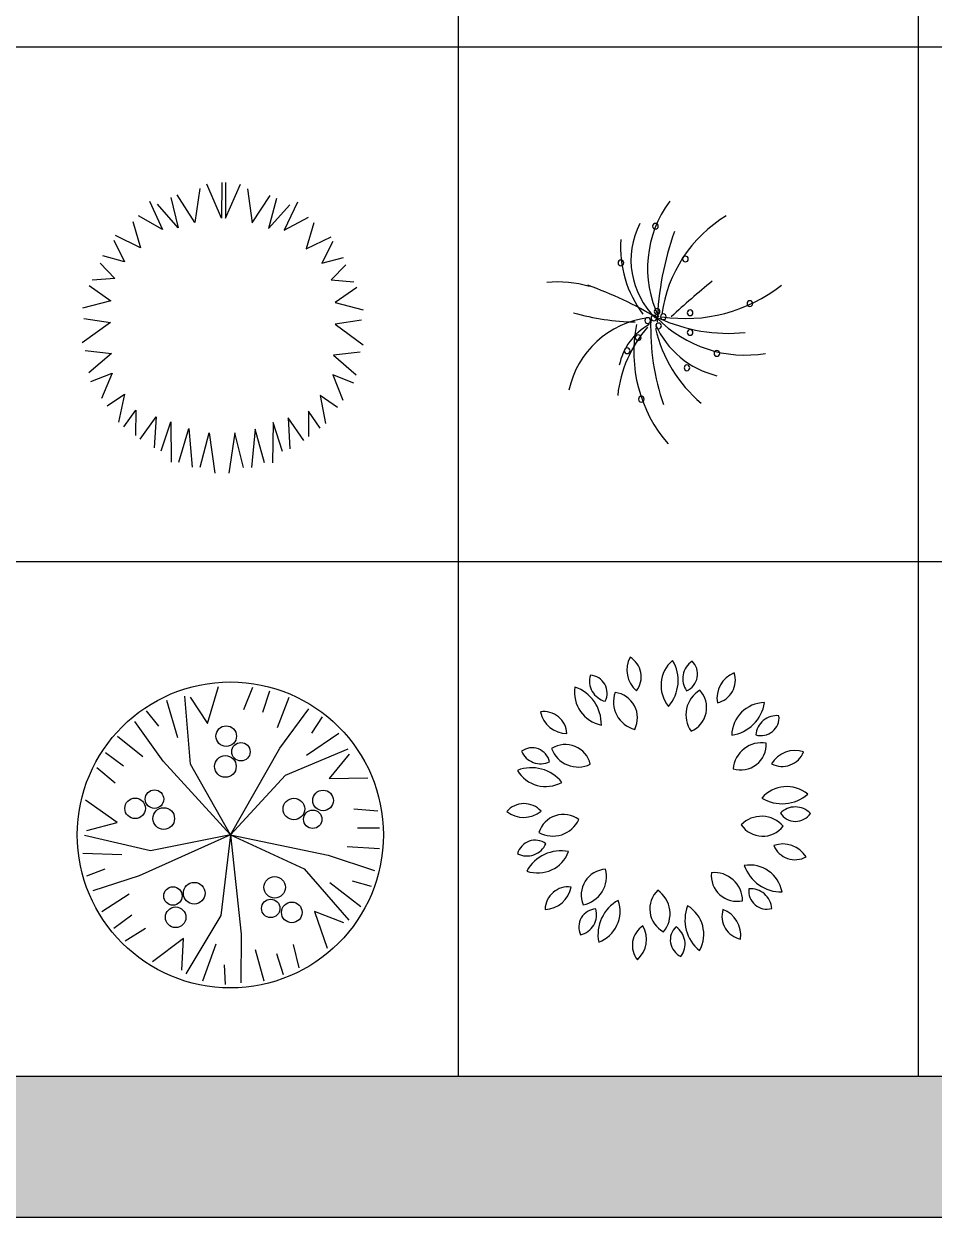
# Model space of a CAD drawing. Header units: inches. Extents: x 7658 to 73799, y 48 to 40262.
# Drawn here: x 32364 to 36537, y 48 to 5521 of the extents above; entities that cross this region are included whole.
import ezdxf

# ---------------------------------------------------------------- set-up
doc = ezdxf.new("R2010")
doc.units = ezdxf.units.IN
doc.layers.add('www.cad-blocks.net', color=7, linetype='Continuous')

# ---------------------------------------------------------------- blocks, each defined once
blk = doc.blocks.new('A$C516926BB')
for p, q in [((22.968, 38.5194), (22.968, 0)), ((25.0771, 38.5194), (25.0771, 0)), ((0, 4.7221), (62.4121, 4.7221)), ((0, 2.361), (60.3118, 2.361)), ((0, 0), (62.4121, 0))]:
    blk.add_line(p, q)
blk = doc.blocks.new('A$C43B66B5A')
for p, q in [((0.6388, 1.1705), (0.5727, 1.3263)), ((0.641, 1.334), (0.6388, 1.1705)), ((0.658, 1.3339), (0.658, 1.1703)), ((0.658, 1.1703), (0.7261, 1.3252)), ((0.407, 1.2639), (0.4409, 1.1258)), ((0.5166, 1.1506), (0.4358, 1.2764)), ((0.5402, 1.3052), (0.5166, 1.1506)), ((0.7583, 1.3037), (0.7799, 1.1488)), ((0.7799, 1.1488), (0.8623, 1.2736)), ((0.891, 1.2607), (0.8552, 1.123)), ((0.3099, 1.2481), (0.3692, 1.1181)), ((0.4409, 1.1258), (0.3456, 1.2347)), ((0.8552, 1.123), (0.952, 1.2306)), ((0.9878, 1.2435), (0.9268, 1.1144)), ((0.2334, 1.1544), (0.2676, 1.0335)), ((0.3692, 1.1181), (0.2588, 1.1799)), ((0.9268, 1.1144), (1.038, 1.1747)), ((1.0631, 1.1488), (1.0273, 1.0284)), ((0.1462, 1.0695), (0.195, 0.9699)), ((0.2676, 1.0335), (0.1536, 1.091)), ((1.0273, 1.0284), (1.142, 1.0843)), ((1.1492, 1.0628), (1.099, 0.9638)), ((0.195, 0.9699), (0.095, 0.997)), ((1.099, 0.9638), (1.1993, 0.9896)), ((0.0838, 0.9628), (0.151, 0.893)), ((1.2101, 0.9552), (1.142, 0.8864)), ((0.151, 0.893), (0.0469, 0.8858)), ((1.142, 0.8864), (1.246, 0.8777)), ((0.0322, 0.8602), (0.1317, 0.79)), ((1.2603, 0.852), (1.1599, 0.7831)), ((0.1317, 0.79), (0.0021, 0.7573)), ((1.1599, 0.7831), (1.289, 0.7487)), ((0.1304, 0.691), (0, 0.5982)), ((0.0087, 0.7098), (0.1304, 0.691)), ((1.2818, 0.7013), (1.1599, 0.6841)), ((1.1599, 0.6841), (1.289, 0.5895)), ((0.0138, 0.5635), (0.1356, 0.5489)), ((0.1356, 0.5489), (0.0304, 0.46)), ((1.2747, 0.555), (1.1527, 0.5421)), ((1.1527, 0.5421), (1.2568, 0.4518)), ((0.0407, 0.4212), (0.138, 0.4585)), ((0.138, 0.4585), (0.0898, 0.343)), ((1.1492, 0.4518), (1.1958, 0.3356)), ((1.246, 0.4131), (1.1492, 0.4518)), ((0.1145, 0.3083), (0.1941, 0.3632)), ((0.1941, 0.3632), (0.1672, 0.2344)), ((1.0918, 0.3571), (1.1169, 0.228)), ((1.1707, 0.3012), (1.0918, 0.3571)), ((0.1921, 0.2125), (0.2469, 0.2893)), ((0.2469, 0.2893), (0.2453, 0.1731)), ((1.038, 0.284), (1.038, 0.1678)), ((1.0918, 0.2065), (1.038, 0.284)), ((0.2666, 0.1556), (0.3397, 0.2579)), ((0.3397, 0.2579), (0.3306, 0.116)), ((0.3627, 0.1027), (0.4075, 0.2355)), ((0.4075, 0.2355), (0.4086, 0.0504)), ((0.8767, 0.2324), (0.8731, 0.0473)), ((0.9197, 0.099), (0.8767, 0.2324)), ((0.9448, 0.2539), (0.952, 0.1119)), ((1.0165, 0.1506), (0.9448, 0.2539)), ((0.4445, 0.0499), (0.4896, 0.2043)), ((0.4896, 0.2043), (0.5052, 0.0276)), ((0.541, 0.0271), (0.5826, 0.1858)), ((0.5826, 0.1858), (0.6088, 0.0004)), ((0.701, 0.185), (0.6723, 0)), ((0.7404, 0.0258), (0.701, 0.185)), ((0.7942, 0.2022), (0.7763, 0.0258)), ((0.8372, 0.0473), (0.7942, 0.2022))]:
    blk.add_line(p, q)
blk = doc.blocks.new('A$C4C93753A')
for p, q in [((0.5962, 1.2132), (0.648, 1.382)), ((0.7638, 1.2773), (0.8052, 1.3795)), ((0.4611, 1.147), (0.4112, 1.3191)), ((0.5195, 1.0269), (0.4926, 1.3375)), ((0.5174, 1.334), (0.5962, 1.2132)), ((0.8507, 1.2655), (0.8823, 1.3627)), ((0.9183, 1.194), (0.9719, 1.3336)), ((0.3738, 1.2007), (0.3177, 1.2706)), ((0.9289, 1.0996), (1.0617, 1.2796)), ((0.3936, 1.0407), (0.2635, 1.2226)), ((1.0749, 1.1679), (1.124, 1.2428)), ((0.3006, 1.0598), (0.1844, 1.1539)), ((1.0508, 1.0683), (1.1991, 1.1689)), ((0.7018, 0.7018), (0.9289, 1.0996)), ((0.9547, 0.9756), (1.2418, 1.0971)), ((0.2117, 1.0177), (0.129, 1.0777)), ((0.7018, 0.7018), (0.3936, 1.0407)), ((1.2461, 1.0725), (1.1555, 0.9602)), ((0.1736, 0.9386), (0.0892, 1.0096)), ((0.7018, 0.7018), (0.5195, 1.0269)), ((0.7018, 0.7018), (0.9547, 0.9756)), ((1.1555, 0.9602), (1.3321, 0.9631)), ((0.1828, 0.7594), (0.0382, 0.8609)), ((1.2682, 0.8207), (1.3783, 0.8128)), ((0.0435, 0.7218), (0.1828, 0.7594)), ((1.284, 0.7343), (1.3861, 0.7343)), ((0.3362, 0.6289), (0.0325, 0.6993)), ((0.7018, 0.7018), (0.2842, 0.5134)), ((0.7018, 0.7018), (0.3362, 0.6289)), ((0.7018, 0.7018), (0.6581, 0.3316)), ((0.7018, 0.7018), (0.7519, 0.2464)), ((0.7018, 0.7018), (1.1504, 0.6087)), ((0.7018, 0.7018), (1.0403, 0.5459)), ((0.204, 0.6104), (0.0249, 0.6162)), ((1.1504, 0.6087), (1.3625, 0.538)), ((1.2368, 0.648), (1.3861, 0.6401)), ((0.1259, 0.544), (0.0422, 0.5123)), ((0.2842, 0.5134), (0.071, 0.4459)), ((1.0403, 0.5459), (1.2447, 0.3104)), ((1.1582, 0.4831), (1.2997, 0.3732)), ((1.2604, 0.4909), (1.3468, 0.4674)), ((0.2373, 0.4308), (0.1119, 0.3494)), ((0.2499, 0.3333), (0.1673, 0.2732)), ((0.6581, 0.3316), (0.4973, 0.0645)), ((1.0878, 0.3501), (1.1451, 0.1831)), ((1.2225, 0.2987), (1.0878, 0.3501)), ((0.3134, 0.2726), (0.2198, 0.2143)), ((0.4866, 0.226), (0.3454, 0.1199)), ((0.4793, 0.082), (0.4866, 0.226)), ((0.7519, 0.2464), (0.7502, 0.0228)), ((0.6348, 0.2001), (0.574, 0.0316)), ((0.8159, 0.1763), (0.8546, 0.0319)), ((0.9899, 0.1998), (1.0164, 0.0927)), ((0.9126, 0.1581), (0.9442, 0.061)), ((0.6739, 0.1054), (0.6782, 0.0159))]:
    blk.add_line(p, q)
for centre, radius in [((0.7018, 0.7018), 0.7018), ((0.6827, 1.1549), 0.0472), ((0.7503, 1.0833), 0.0423), ((0.6788, 1.0157), 0.0497), ((0.3539, 0.8658), 0.0423), ((1.1268, 0.8599), 0.0472), ((0.265, 0.8237), 0.0472), ((0.3961, 0.7769), 0.0497), ((0.9932, 0.8207), 0.0497), ((1.0796, 0.7736), 0.0423), ((0.9049, 0.4614), 0.0497), ((0.4383, 0.4216), 0.0423), ((0.5359, 0.4343), 0.0497), ((0.8868, 0.3646), 0.0423), ((0.9835, 0.3464), 0.0472), ((0.4509, 0.324), 0.0472)]:
    blk.add_circle(centre, radius)
blk = doc.blocks.new('A$C4D7B33B5')
for centre, radius, start, end in [((0.2631, 1.0211), 0.4796, 342.9456, 6.4814), ((0.1591, 0.5621), 0.4214, 6.9904, 78.0284), ((1.6307, 0.6546), 1.0716, 163.8561, 179.1105), ((-0.942, 1.4834), 1.7727, 328.9873, 340.361), ((0.162, 0.1876), 0.5662, 48.7581, 83.8624), ((0.3056, 0.4728), 0.276, 28.8901, 78.4579), ((0.427, 0.7072), 0.0131, 0, 180), ((0.9015, 0.2282), 0.5092, 85.8741, 126.9558), ((0.8299, 0.7361), 0.0131, 0, 180), ((0.8299, 0.7361), 0.0131, 180, 0), ((0.4201, 0.0361), 0.6406, 78.5516, 130.9815), ((0.427, 0.7072), 0.0131, 180, 0), ((0.4871, 0.6567), 0.0131, 0, 180), ((0.8426, 0.3204), 0.3693, 62.9909, 135.9102), ((0.2045, 0.6423), 0.0131, 0, 180), ((0.2045, 0.6423), 0.0131, 180, 0), ((0.4871, 0.6567), 0.0131, 180, 0), ((0.5653, 0.6133), 0.0131, 0, 180), ((0.5653, 0.6133), 0.0131, 180, 0), ((0.8062, 0.101), 0.5128, 53.3231, 115.7633), ((0.5332, -0.4995), 1.099, 88.3286, 108.729), ((0.673, -0.0434), 0.6372, 103.0452, 139.7766), ((0.7173, 0.1973), 0.4164, 114.0956, 166.2953), ((0.9755, 0.1648), 0.5682, 134.4861, 189.3762), ((1.2629, 0.2445), 0.7559, 155.0888, 185.9637), ((0.5412, 0.5629), 0.0131, 0, 180), ((0.5412, 0.5629), 0.0131, 180, 0), ((0.5059, -0.8336), 1.4047, 70.5249, 87.8244), ((0.5773, 0.5845), 0.0131, 0, 180), ((0.5773, 0.5845), 0.0131, 180, 0), ((0.5833, 0.5413), 0.0131, 0, 180), ((1.2864, 0.4402), 0.7114, 171.2496, 218.2333), ((0.6073, 0.5701), 0.0131, 0, 180), ((0.6073, 0.5701), 0.0131, 180, 0), ((0.5094, -0.0741), 0.6285, 31.315, 82.1378), ((0.9982, 0.5774), 0.0131, 0, 180), ((0.9982, 0.5774), 0.0131, 180, 0), ((0.5833, 0.5413), 0.0131, 180, 0), ((-2.2953, -2.1492), 3.9157, 39.0488, 42.6799), ((0.3488, 0.433), 0.0131, 0, 180), ((0.8479, 0.4402), 0.0131, 0, 180), ((0.8479, 0.4402), 0.0131, 180, 0), ((0.3488, 0.433), 0.0131, 180, 0), ((0.5111, 0.4185), 0.0131, 0, 180), ((0.5111, 0.4185), 0.0131, 180, 0), ((0.6013, 0.4185), 0.0131, 0, 180), ((0.6013, 0.4185), 0.0131, 180, 0), ((0.4149, 0.2959), 0.0131, 0, 180), ((0.4149, 0.2959), 0.0131, 180, 0), ((0.6435, 0.1444), 0.0131, 0, 180), ((0.6435, 0.1444), 0.0131, 180, 0)]:
    blk.add_arc(centre, radius, start, end)
blk = doc.blocks.new('A$C2F49435A')
for centre, radius, start, end in [((0.6757, 1.3289), 0.1249, 151.7015, 229.7406), ((0.5105, 1.2976), 0.106, 322.8639, 58.5782), ((0.8592, 1.2579), 0.1519, 130.709, 219.1064), ((0.6068, 1.2804), 0.1791, 318.6571, 31.1583), ((0.9026, 1.2897), 0.0959, 123.4613, 215.4329), ((0.7916, 1.3104), 0.0831, 293.3115, 45.5828), ((1.0887, 1.1997), 0.1249, 111.7015, 189.7406), ((0.9421, 1.282), 0.106, 282.8639, 18.5782), ((0.4753, 1.2782), 0.0959, 163.4613, 255.4329), ((0.377, 1.2227), 0.0831, 333.3115, 85.5828), ((0.4625, 1.2259), 0.1519, 170.709, 259.1064), ((0.2547, 1.0809), 0.1791, 358.6571, 71.1583), ((0.6197, 1.1826), 0.1303, 160.5035, 255.3285), ((0.4817, 1.1095), 0.1176, 333.2488, 82.5832), ((0.9517, 1.1237), 0.1303, 120.5035, 215.3285), ((0.799, 1.1564), 0.1176, 293.2488, 42.5832), ((1.1836, 1.0274), 0.1519, 90.709, 179.1064), ((1.0047, 1.2068), 0.1791, 278.6571, 351.1583), ((0.1699, 1.0322), 0.106, 2.8639, 98.5782), ((0.2763, 1.1624), 0.1249, 191.7015, 269.7406), ((1.2373, 1.0238), 0.0959, 83.4613, 175.4329), ((1.1655, 1.111), 0.0831, 253.3115, 5.5828), ((0.2687, 0.8696), 0.1176, 13.2488, 122.5832), ((1.1682, 0.8651), 0.1303, 80.5035, 175.3285), ((1.0723, 0.9883), 0.1176, 253.2488, 2.5832), ((0.1158, 0.889), 0.0831, 13.3115, 125.5828), ((0.1554, 0.9947), 0.0959, 203.4613, 295.4329), ((0.3274, 1.0143), 0.1303, 200.5035, 295.3285), ((1.3221, 0.8353), 0.1249, 71.7015, 149.7406), ((1.2626, 0.9926), 0.106, 242.8639, 338.5782), ((0.1132, 0.7018), 0.1791, 38.6571, 111.1583), ((0.1792, 0.9464), 0.1519, 210.709, 299.1064), ((1.2839, 0.6423), 0.1519, 50.709, 139.1064), ((0.0795, 0.61), 0.106, 42.8639, 138.5782), ((1.2623, 0.8948), 0.1791, 238.6571, 311.1583), ((0.0774, 0.7781), 0.1249, 231.7015, 309.7406), ((0.2598, 0.5489), 0.1176, 53.2488, 162.5832), ((1.1679, 0.5278), 0.1303, 40.5035, 135.3285), ((1.3228, 0.6051), 0.0959, 43.4613, 135.4329), ((1.3239, 0.718), 0.0831, 213.3115, 325.5828), ((0.2117, 0.6975), 0.1303, 240.5035, 335.3285), ((1.1735, 0.6839), 0.1176, 213.2488, 322.5832), ((0.1301, 0.4655), 0.0831, 53.3115, 165.5828), ((0.0925, 0.572), 0.0959, 243.4613, 335.4329), ((0.2485, 0.3205), 0.1791, 78.6571, 151.1583), ((0.1418, 0.5502), 0.1519, 250.709, 339.1064), ((1.2665, 0.4062), 0.1249, 31.7015, 109.7406), ((1.3221, 0.5649), 0.106, 202.8639, 298.5782), ((0.4591, 0.2975), 0.1176, 93.2488, 202.5832), ((0.3267, 0.3805), 0.1303, 280.5035, 15.3285), ((1.0555, 0.3857), 0.1176, 173.2488, 282.5832), ((0.9508, 0.2697), 0.1303, 0.5035, 95.3285), ((1.1133, 0.2828), 0.1519, 10.709, 99.1064), ((1.259, 0.4901), 0.1791, 198.6571, 271.1583), ((0.2817, 0.2284), 0.106, 82.8639, 178.5782), ((0.172, 0.3559), 0.1249, 271.7015, 349.7406), ((0.7733, 0.2331), 0.1176, 133.2488, 242.5832), ((0.6186, 0.2115), 0.1303, 320.5035, 55.3285), ((1.1925, 0.3151), 0.0831, 173.3115, 285.5828), ((1.1191, 0.2293), 0.0959, 3.4613, 95.4329), ((0.4134, 0.1503), 0.0831, 93.3115, 205.5828), ((0.3161, 0.2077), 0.0959, 283.4613, 15.4329), ((0.5973, 0.1153), 0.1791, 118.6571, 191.1583), ((0.3678, 0.2227), 0.1519, 290.709, 19.1064), ((0.9963, 0.1823), 0.1791, 158.6571, 231.1583), ((0.7515, 0.1171), 0.1519, 330.709, 59.1064), ((1.0927, 0.199), 0.106, 162.8639, 258.5782), ((0.9482, 0.1131), 0.1249, 351.7015, 69.7406), ((0.6818, 0.0661), 0.106, 122.8639, 218.5782), ((0.5159, 0.0932), 0.1249, 311.7015, 29.7406), ((0.8329, 0.0909), 0.0831, 133.3115, 245.5828), ((0.7216, 0.0724), 0.0959, 323.4613, 55.4329)]:
    blk.add_arc(centre, radius, start, end)
blk = doc.blocks.new('format')
at = {"layer": 'www.cad-blocks.net', "true_color": 0x546d8e}
h = blk.add_hatch(color=155, dxfattribs=at)
h.set_gradient(color1=(68, 68, 68), color2=(84, 109, 142), tint=1)
h.paths.add_polyline_path([(11386.7, 694.4), (11386.7, 48.2), (73798.8, 48.2), (73798.8, 694.4)])
at = {"layer": 'www.cad-blocks.net', "color": 155, "true_color": 0x546d8e}
for p, q in [((11386.7, 694.4), (73798.8, 694.4)), ((11386.7, 694.4), (73798.8, 694.4)), ((11386.7, 48.2), (73798.8, 48.2))]:
    blk.add_line(p, q, dxfattribs=at)

msp = doc.modelspace()

# ---------------------------------------------------------------- block references
msp.add_blockref('format', (0, 0))
at = {"xscale": 1000, "yscale": 1000, "zscale": 1000}
for name, p in [('A$C43B66B5A', (32630.3, 3460.4)), ('A$C2F49435A', (34577.7, 1228.7)), ('A$C4C93753A', (32608.6, 1099.5))]:
    msp.add_blockref(name, p, dxfattribs=at)
at = {"xscale": 1000, "yscale": 1000, "zscale": 1000, "rotation": 90}
msp.add_blockref('A$C4D7B33B5', (35837, 3594.9), dxfattribs=at)
at = {"layer": 'www.cad-blocks.net', "color": 155, "true_color": 0x546d8e, "xscale": 1000, "yscale": 1000, "zscale": 1000}
msp.add_blockref('A$C516926BB', (11386.7, 694.4), dxfattribs=at)

doc.saveas('drawing.dxf')
